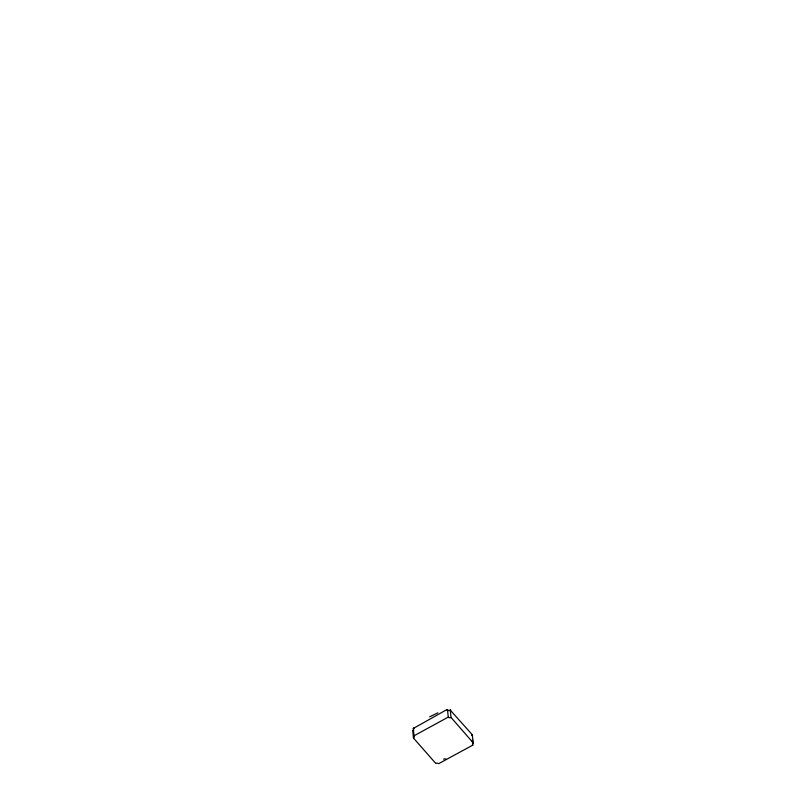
<?xml version="1.0" encoding="UTF-8"?>
<svg xmlns="http://www.w3.org/2000/svg" width="804" height="804" viewBox="0 0 804 804"><rect width="100%" height="100%" fill="white"/><g stroke="black" fill="none" stroke-linecap="round" stroke-linejoin="round"><path stroke-width="1.21" d="M413.276 728.484L446.753 709.671L447.547 709.892A2.05 1.578 -5.8 0 0 450.29 710.173L472.169 734.595L473.405 742.936A2.05 1.578 -5.8 0 0 472.802 745.127L438.552 763.73A2.05 1.578 -5.8 0 0 435.798 763.448L413.427 737.992L412.774 730.645A2.05 1.578 -5.8 0 0 413.296 728.504L414.02 735.791A2.05 1.578 -5.8 0 1 413.517 737.941L413.427 737.992M429.678 716.806L437.909 712.816M450.682 710.173L450.712 710.153A2.874 2.211 -5.8 0 1 448.26 710.515M447.617 710.304A2.874 2.211 -5.8 0 1 446.823 709.771L447.486 709.821L448.29 717.188A2.05 1.578 -5.8 0 0 451.034 717.48L450.31 710.163M443.637 759.167L443.657 759.157A2.05 1.578 -5.8 0 1 446.411 759.448L446.461 759.509M414.02 735.791L448.23 717.128M413.075 730.685L413.206 730.615A2.874 2.211 -5.8 0 0 413.728 730.213M472.581 735.68L472.038 734.665A2.874 2.211 -5.8 0 0 471.516 735.067M473.325 742.986L451.054 717.469M413.909 727.59L413.929 727.61A2.874 2.211 -5.8 0 1 414.241 728.092M472.32 740.273L472.812 745.137"/></g></svg>
